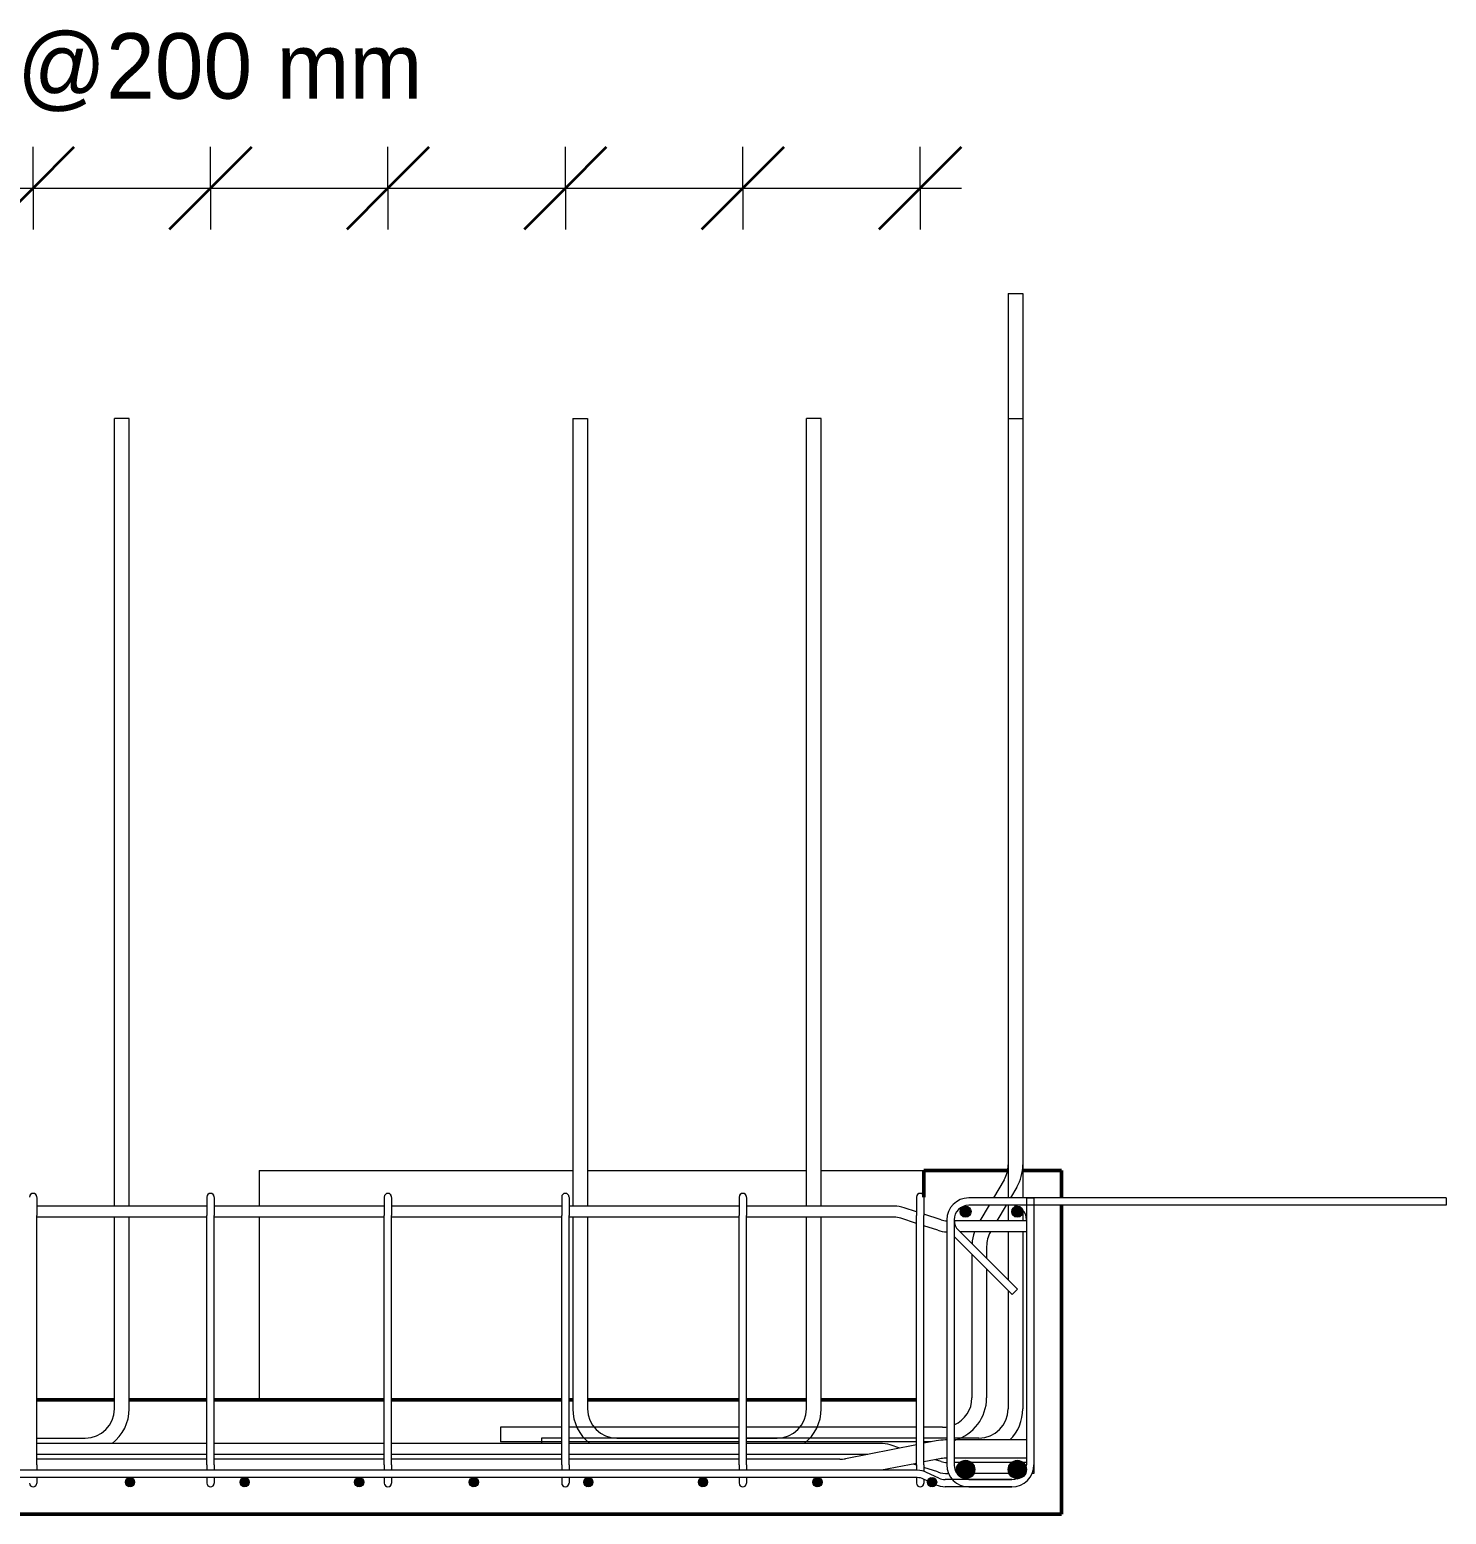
# Model space of a CAD drawing. Header units: millimetres. Extents: x 61914 to 85282, y 2378 to 28606.
# Drawn here: x 83736 to 85282, y 2825 to 4444 of the extents above; entities that cross this region are included whole.
import ezdxf

# ---------------------------------------------------------------- set-up
doc = ezdxf.new("R2010")
doc.units = ezdxf.units.MM
for name, color, linetype, lineweight in [('A-ANNO-DIMS', 211, 'Continuous', 9), ('A-ANNO-DIMS-30', 211, 'Continuous', 9), ('A-FLOR', 192, 'Continuous', 18), ('S-RBAR', 171, 'Continuous', 18), ('S-RBAR-IDEN', 171, 'Continuous', 9)]:
    doc.layers.add(name, color=color, linetype=linetype, lineweight=lineweight)
doc.styles.add('Nirmala UI_1', font='Nirmala.ttf', dxfattribs={"height": 71.4375})
doc.dimstyles.new('Arc_Length_-_2_5mm_Arial_2', dxfattribs={"dimscale": 304.8, "dimtxt": 75.410204, "dimasz": 0.295276, "dimexe": 0.147638, "dimexo": 0.0625, "dimgap": 0.172244, "dimtad": 1, "dimdec": 4, "dimzin": 0, "dimdsep": 46, "dimtxsty": 'Nirmala UI_1', "dimblk1": 'OBLIQUE', "dimblk2": 'OBLIQUE', "dimsah": 1, "dimcen": 0.09, "dimdle": 0.147638, "dimazin": 0, "dimtfac": 1, "dimtdec": 4, "dimtix": 1, "dimtmove": 0, "dimatfit": 3, "dimfxl": 0.147638, "dimfxlon": 1, "dimtvp": 1, "dimtolj": 1, "dimtzin": 0, "dimarcsym": 2})

# ---------------------------------------------------------------- blocks, each defined once
blk = doc.blocks.new('DIMBLOCK90-Elevation Right3')
at = {"layer": 'A-ANNO-DIMS-30', "lineweight": 35}
for p, q in [((83546.2, 4270.9), (83591.2, 4315.9)), ((83739.7, 4270.9), (83784.7, 4315.9)), ((83546.2, 4270.9), (83501.2, 4225.9)), ((83739.7, 4270.9), (83694.7, 4225.9))]:
    blk.add_line(p, q, dxfattribs=at)
at = {"layer": 'A-ANNO-DIMS-30'}
for p, q in [((83546.2, 4270.9), (83546.2, 4315.9)), ((83739.7, 4270.9), (83739.7, 4315.9)), ((83546.2, 4270.9), (83739.7, 4270.9)), ((83546.2, 4270.9), (83546.2, 4225.9)), ((83739.7, 4270.9), (83739.7, 4225.9))]:
    blk.add_line(p, q, dxfattribs=at)
blk = doc.blocks.new('_Oblique')
at = {"color": 0, "linetype": 'ByBlock', "lineweight": -2}
blk.add_line((-0.5, -0.5), (0.5, 0.5), dxfattribs=at)
blk = doc.blocks.new('DIMBLOCK91-Elevation Right3')
at = {"layer": 'A-ANNO-DIMS-30', "lineweight": 35}
for p, q in [((83739.7, 4270.9), (83784.7, 4315.9)), ((83933.3, 4270.9), (83978.3, 4315.9)), ((83739.7, 4270.9), (83694.7, 4225.9)), ((83933.3, 4270.9), (83888.3, 4225.9))]:
    blk.add_line(p, q, dxfattribs=at)
at = {"layer": 'A-ANNO-DIMS-30'}
for p, q in [((83739.7, 4270.9), (83739.7, 4315.9)), ((83933.3, 4270.9), (83933.3, 4315.9)), ((83739.7, 4270.9), (83933.3, 4270.9)), ((83739.7, 4270.9), (83739.7, 4225.9)), ((83933.3, 4270.9), (83933.3, 4225.9))]:
    blk.add_line(p, q, dxfattribs=at)
blk = doc.blocks.new('DIMBLOCK92-Elevation Right3')
at = {"layer": 'A-ANNO-DIMS-30', "lineweight": 35}
for p, q in [((83933.3, 4270.9), (83978.3, 4315.9)), ((84126.9, 4270.9), (84171.9, 4315.9)), ((83933.3, 4270.9), (83888.3, 4225.9)), ((84126.9, 4270.9), (84081.9, 4225.9))]:
    blk.add_line(p, q, dxfattribs=at)
at = {"layer": 'A-ANNO-DIMS-30'}
for p, q in [((83933.3, 4270.9), (83933.3, 4315.9)), ((84126.9, 4270.9), (84126.9, 4315.9)), ((83933.3, 4270.9), (84126.9, 4270.9)), ((83933.3, 4270.9), (83933.3, 4225.9)), ((84126.9, 4270.9), (84126.9, 4225.9))]:
    blk.add_line(p, q, dxfattribs=at)
blk = doc.blocks.new('DIMBLOCK93-Elevation Right3')
at = {"layer": 'A-ANNO-DIMS-30', "lineweight": 35}
for p, q in [((84126.9, 4270.9), (84171.9, 4315.9)), ((84320.4, 4270.9), (84365.4, 4315.9)), ((84126.9, 4270.9), (84081.9, 4225.9)), ((84320.4, 4270.9), (84275.4, 4225.9))]:
    blk.add_line(p, q, dxfattribs=at)
at = {"layer": 'A-ANNO-DIMS-30'}
for p, q in [((84126.9, 4270.9), (84126.9, 4315.9)), ((84320.4, 4270.9), (84320.4, 4315.9)), ((84126.9, 4270.9), (84320.4, 4270.9)), ((84126.9, 4270.9), (84126.9, 4225.9)), ((84320.4, 4270.9), (84320.4, 4225.9))]:
    blk.add_line(p, q, dxfattribs=at)
blk = doc.blocks.new('DIMBLOCK94-Elevation Right3')
at = {"layer": 'A-ANNO-DIMS-30', "lineweight": 35}
for p, q in [((84320.4, 4270.9), (84365.4, 4315.9)), ((84514, 4270.9), (84559, 4315.9)), ((84320.4, 4270.9), (84275.4, 4225.9)), ((84514, 4270.9), (84469, 4225.9))]:
    blk.add_line(p, q, dxfattribs=at)
at = {"layer": 'A-ANNO-DIMS-30'}
for p, q in [((84320.4, 4270.9), (84320.4, 4315.9)), ((84514, 4270.9), (84514, 4315.9)), ((84320.4, 4270.9), (84514, 4270.9)), ((84320.4, 4270.9), (84320.4, 4225.9)), ((84514, 4270.9), (84514, 4225.9))]:
    blk.add_line(p, q, dxfattribs=at)
blk = doc.blocks.new('DIMBLOCK95-Elevation Right3')
at = {"layer": 'A-ANNO-DIMS-30', "lineweight": 35}
for p, q in [((84514, 4270.9), (84559, 4315.9)), ((84707.5, 4270.9), (84752.5, 4315.9)), ((84514, 4270.9), (84469, 4225.9)), ((84707.5, 4270.9), (84662.5, 4225.9))]:
    blk.add_line(p, q, dxfattribs=at)
at = {"layer": 'A-ANNO-DIMS-30'}
for p, q in [((84514, 4270.9), (84514, 4315.9)), ((84707.5, 4270.9), (84707.5, 4315.9)), ((84514, 4270.9), (84752.5, 4270.9)), ((84514, 4270.9), (84514, 4225.9)), ((84707.5, 4270.9), (84707.5, 4225.9))]:
    blk.add_line(p, q, dxfattribs=at)
blk = doc.blocks.new('DIMBLOCK96-Elevation Right3')
at = {"layer": 'A-ANNO-DIMS-30', "lineweight": 35}
for p, q in [((82965.5, 4270.9), (83010.5, 4315.9)), ((83159.1, 4270.9), (83204.1, 4315.9)), ((83352.6, 4270.9), (83397.6, 4315.9)), ((83546.2, 4270.9), (83591.2, 4315.9)), ((83739.7, 4270.9), (83784.7, 4315.9)), ((83933.3, 4270.9), (83978.3, 4315.9)), ((84126.9, 4270.9), (84171.9, 4315.9)), ((84320.4, 4270.9), (84365.4, 4315.9)), ((84514, 4270.9), (84559, 4315.9)), ((84707.5, 4270.9), (84752.5, 4315.9)), ((82965.5, 4270.9), (82920.5, 4225.9)), ((83159.1, 4270.9), (83114.1, 4225.9)), ((83352.6, 4270.9), (83307.6, 4225.9)), ((83546.2, 4270.9), (83501.2, 4225.9)), ((83739.7, 4270.9), (83694.7, 4225.9)), ((83933.3, 4270.9), (83888.3, 4225.9)), ((84126.9, 4270.9), (84081.9, 4225.9)), ((84320.4, 4270.9), (84275.4, 4225.9)), ((84514, 4270.9), (84469, 4225.9)), ((84707.5, 4270.9), (84662.5, 4225.9))]:
    blk.add_line(p, q, dxfattribs=at)
at = {"layer": 'A-ANNO-DIMS-30'}
for p, q in [((82965.5, 4270.9), (82965.5, 4315.9)), ((83159.1, 4270.9), (83159.1, 4315.9)), ((83352.6, 4270.9), (83352.6, 4315.9)), ((83546.2, 4270.9), (83546.2, 4315.9)), ((83739.7, 4270.9), (83739.7, 4315.9)), ((83933.3, 4270.9), (83933.3, 4315.9)), ((84126.9, 4270.9), (84126.9, 4315.9)), ((84320.4, 4270.9), (84320.4, 4315.9)), ((84514, 4270.9), (84514, 4315.9)), ((84707.5, 4270.9), (84707.5, 4315.9)), ((82920.5, 4270.9), (84752.5, 4270.9)), ((82920.5, 4270.9), (83159.1, 4270.9)), ((82965.5, 4270.9), (82965.5, 4225.9)), ((83159.1, 4270.9), (83352.6, 4270.9)), ((83159.1, 4270.9), (83159.1, 4225.9)), ((83352.6, 4270.9), (83546.2, 4270.9)), ((83352.6, 4270.9), (83352.6, 4225.9)), ((83546.2, 4270.9), (83739.7, 4270.9)), ((83546.2, 4270.9), (83546.2, 4225.9)), ((83739.7, 4270.9), (83933.3, 4270.9)), ((83739.7, 4270.9), (83739.7, 4225.9)), ((83933.3, 4270.9), (84126.9, 4270.9)), ((83933.3, 4270.9), (83933.3, 4225.9)), ((84126.9, 4270.9), (84320.4, 4270.9)), ((84126.9, 4270.9), (84126.9, 4225.9)), ((84320.4, 4270.9), (84514, 4270.9)), ((84320.4, 4270.9), (84320.4, 4225.9)), ((84514, 4270.9), (84752.5, 4270.9)), ((84514, 4270.9), (84514, 4225.9)), ((84707.5, 4270.9), (84707.5, 4225.9))]:
    blk.add_line(p, q, dxfattribs=at)
blk = doc.blocks.new('_None')

msp = doc.modelspace()

# ---------------------------------------------------------------- hatches: boundary and pattern name
at = {"layer": 'S-RBAR'}
h = msp.add_hatch(color=256, dxfattribs=at)
edge = h.paths.add_edge_path()
edge.add_arc((84757.02785, 3154.77608), 6, 0, 360)
for points in [[(84754.02785, 3149.57992), (84760.02785, 3149.57992), (84763.02785, 3154.77608), (84760.02785, 3159.97223), (84754.02785, 3159.97223), (84751.02785, 3154.77608)], [(84810.52525, 3149.57992), (84816.52525, 3149.57992), (84819.52525, 3154.77608), (84816.52525, 3159.97223), (84810.52525, 3159.97223), (84807.52525, 3154.77608)], [(84757.02785, 2863.56433), (84764.09891, 2866.49327), (84767.02785, 2873.56433), (84764.09891, 2880.6354), (84757.02785, 2883.56433), (84749.95678, 2880.6354), (84747.02785, 2873.56433), (84749.95678, 2866.49327)], [(84813.52525, 2863.56433), (84820.59632, 2866.49327), (84823.52525, 2873.56433), (84820.59632, 2880.6354), (84813.52525, 2883.56433), (84806.45418, 2880.6354), (84803.52525, 2873.56433), (84806.45418, 2866.49327)], [(83843.98016, 2854.99472), (83849.57033, 2856.81107), (83849.57033, 2862.68893), (83843.98016, 2864.50528), (83840.52525, 2859.75)], [(83968.98016, 2854.99472), (83974.57033, 2856.81107), (83974.57033, 2862.68893), (83968.98016, 2864.50528), (83965.52525, 2859.75)], [(84093.98016, 2854.99472), (84099.57033, 2856.81107), (84099.57033, 2862.68893), (84093.98016, 2864.50528), (84090.52525, 2859.75), (84093.11275, 2856.1886)], [(84218.98016, 2854.99472), (84224.57033, 2856.81107), (84224.57033, 2862.68893), (84218.98016, 2864.50528), (84215.52525, 2859.75)], [(84343.98016, 2854.99472), (84349.57033, 2856.81107), (84349.57033, 2862.68893), (84343.98016, 2864.50528), (84340.6862, 2859.52847)], [(84468.98016, 2854.99472), (84474.57033, 2856.81107), (84474.57033, 2862.68893), (84468.98016, 2864.50528), (84465.52525, 2859.75)], [(84593.98016, 2854.99472), (84599.57033, 2856.81107), (84599.57033, 2862.68893), (84593.98016, 2864.50528), (84590.52525, 2859.75)], [(84718.98016, 2854.99472), (84724.57033, 2856.81107), (84724.57033, 2862.68893), (84718.98016, 2864.50528), (84715.52525, 2859.75)]]:
    msp.add_hatch(color=256, dxfattribs=at).paths.add_polyline_path(points)
h = msp.add_hatch(color=256, dxfattribs=at)
edge = h.paths.add_edge_path()
edge.add_arc((84813.52525, 3154.77608), 6, 0, 360)
h = msp.add_hatch(color=256, dxfattribs=at)
edge = h.paths.add_edge_path()
edge.add_arc((84757.02785, 2873.56433), 10, 0, 360)
h = msp.add_hatch(color=256, dxfattribs=at)
edge = h.paths.add_edge_path()
edge.add_arc((84813.52525, 2873.56433), 10, 0, 360)
h = msp.add_hatch(color=256, dxfattribs=at)
edge = h.paths.add_edge_path()
edge.add_arc((83845.52525, 2859.75), 5, 0, 360)
h = msp.add_hatch(color=256, dxfattribs=at)
edge = h.paths.add_edge_path()
edge.add_arc((83970.52525, 2859.75), 5, 0, 360)
h = msp.add_hatch(color=256, dxfattribs=at)
edge = h.paths.add_edge_path()
edge.add_arc((84095.52525, 2859.75), 5, 0, 360)
h = msp.add_hatch(color=256, dxfattribs=at)
edge = h.paths.add_edge_path()
edge.add_arc((84220.52525, 2859.75), 5, 0, 360)
h = msp.add_hatch(color=256, dxfattribs=at)
edge = h.paths.add_edge_path()
edge.add_arc((84345.52525, 2859.75), 5, 0, 360)
h = msp.add_hatch(color=256, dxfattribs=at)
edge = h.paths.add_edge_path()
edge.add_arc((84470.52525, 2859.75), 5, 0, 360)
h = msp.add_hatch(color=256, dxfattribs=at)
edge = h.paths.add_edge_path()
edge.add_arc((84595.52525, 2859.75), 5, 0, 360)
h = msp.add_hatch(color=256, dxfattribs=at)
edge = h.paths.add_edge_path()
edge.add_arc((84720.52525, 2859.75), 5, 0, 360)

# ---------------------------------------------------------------- linework, layer by layer
at = {"layer": 'A-FLOR'}
for p, q in [((83986.52525, 3199.75), (84328.55557, 3199.75)), ((83986.52525, 3199.75), (83986.52525, 3160.75)), ((84344.55557, 3199.75), (84583.55557, 3199.75)), ((84599.55557, 3199.75), (84711.52525, 3199.75)), ((83986.52525, 3148.75), (83986.52525, 2949.75))]:
    msp.add_line(p, q, dxfattribs=at)
at = {"layer": 'A-FLOR', "lineweight": 50}
for p, q in [((84802.89418, 3199.75), (84711.52525, 3199.75)), ((84711.52525, 3199.75), (84711.52525, 3170.75)), ((84861.52525, 3199.75), (84819.52525, 3199.75)), ((84861.52525, 3169.75), (84861.52525, 3199.75)), ((84861.52525, 2949.75), (84861.52525, 3161.75)), ((83828.55557, 2949.75), (83743.74747, 2949.75)), ((83929.30303, 2949.75), (83844.55557, 2949.75)), ((84122.85858, 2949.75), (83937.30303, 2949.75)), ((84316.41414, 2949.75), (84130.85858, 2949.75)), ((84328.55557, 2949.75), (84324.41414, 2949.75)), ((84509.96969, 2949.75), (84344.55557, 2949.75)), ((84583.55557, 2949.75), (84517.96969, 2949.75)), ((84703.52525, 2949.75), (84599.55557, 2949.75)), ((84861.52525, 2824.75), (84861.52525, 2949.75)), ((82811.52525, 2824.75), (84861.52525, 2824.75))]:
    msp.add_line(p, q, dxfattribs=at)
at = {"layer": 'S-RBAR'}
for p, q in [((84803.52525, 4155.9611), (84803.52525, 3205.86855)), ((84803.52525, 4155.9611), (84819.52525, 4155.9611)), ((84819.52525, 4155.9611), (84819.52525, 3205.86855)), ((83844.55557, 4019.75), (83828.55557, 4019.75)), ((83828.55557, 3160.75), (83828.55557, 4019.75)), ((83844.55557, 3160.75), (83844.55557, 4019.75)), ((84328.55557, 4019.75), (84328.55557, 3160.75)), ((84328.55557, 4019.75), (84344.55557, 4019.75)), ((84344.55557, 4019.75), (84344.55557, 3160.75)), ((84599.55557, 4019.75), (84583.55557, 4019.75)), ((84583.55557, 3160.75), (84583.55557, 4019.75)), ((84599.55557, 3160.75), (84599.55557, 4019.75)), ((84803.52525, 4019.75), (84803.52525, 3169.75)), ((84803.52525, 4019.75), (84819.52525, 4019.75)), ((84819.52525, 4019.75), (84819.52525, 3169.75)), ((84799.10714, 3189.6439), (84787.40485, 3169.75)), ((84812.89809, 3181.53158), (84805.96775, 3169.75)), ((83743.74747, 3170.75), (83743.74747, 3170.44179)), ((83743.74747, 3170.06852), (83743.74747, 3169.55889)), ((83743.74747, 3169.22759), (83743.74747, 3150.75)), ((83743.74747, 3164.89214), (83743.74747, 3150.75)), ((83929.30303, 3160.75), (83743.74747, 3160.75)), ((83929.30303, 3170.75), (83929.30303, 3168.32551)), ((83929.30303, 3168.07051), (83929.30303, 3167.1186)), ((83929.30303, 3167.1474), (83929.30303, 3162.52566)), ((83929.30303, 3162.62463), (83929.30303, 3159.80542)), ((83929.30303, 3159.85408), (83929.30303, 3150.75)), ((83937.30303, 3170.75), (83937.30303, 3170.44179)), ((83937.30303, 3170.06852), (83937.30303, 3169.55889)), ((83937.30303, 3169.22759), (83937.30303, 3150.75)), ((83937.30303, 3164.89214), (83937.30303, 3150.75)), ((84122.85858, 3160.75), (83937.30303, 3160.75)), ((84122.85858, 3170.75), (84122.85858, 3168.32551)), ((84122.85858, 3168.07051), (84122.85858, 3167.1186)), ((84122.85858, 3167.1474), (84122.85858, 3162.52566)), ((84122.85858, 3162.62463), (84122.85858, 3159.80542)), ((84122.85858, 3159.85408), (84122.85858, 3150.75)), ((84130.85858, 3170.75), (84130.85858, 3170.44179)), ((84130.85858, 3170.06852), (84130.85858, 3169.55889)), ((84130.85858, 3169.22759), (84130.85858, 3150.75)), ((84130.85858, 3164.89214), (84130.85858, 3150.75)), ((84316.41414, 3160.75), (84130.85858, 3160.75)), ((84316.41414, 3170.75), (84316.41414, 3168.32551)), ((84316.41414, 3168.07051), (84316.41414, 3167.1186)), ((84316.41414, 3167.1474), (84316.41414, 3162.52566)), ((84316.41414, 3162.62463), (84316.41414, 3159.80542)), ((84316.41414, 3159.85408), (84316.41414, 3150.75)), ((84324.41414, 3170.75), (84324.41414, 3170.44179)), ((84324.41414, 3170.06852), (84324.41414, 3169.55889)), ((84324.41414, 3169.22759), (84324.41414, 3150.75)), ((84324.41414, 3164.89214), (84324.41414, 3150.75)), ((84509.96969, 3160.75), (84324.41414, 3160.75)), ((84509.96969, 3170.75), (84509.96969, 3168.32551)), ((84509.96969, 3168.07051), (84509.96969, 3167.1186)), ((84509.96969, 3167.1474), (84509.96969, 3162.52566)), ((84509.96969, 3162.62463), (84509.96969, 3159.80542)), ((84509.96969, 3159.85408), (84509.96969, 3150.75)), ((84517.96969, 3170.75), (84517.96969, 3170.44179)), ((84517.96969, 3170.06852), (84517.96969, 3169.55889)), ((84517.96969, 3169.22759), (84517.96969, 3150.75)), ((84517.96969, 3164.89214), (84517.96969, 3150.75)), ((84679.0584, 3160.75), (84517.96969, 3160.75)), ((84703.52525, 3154.6546), (84690.17902, 3158.98933)), ((84703.52525, 3170.75), (84703.52525, 3168.32551)), ((84703.52525, 3168.07051), (84703.52525, 3167.1186)), ((84703.52525, 3167.1474), (84703.52525, 3162.52566)), ((84703.52525, 3162.62463), (84703.52525, 3159.80542)), ((84703.52525, 3159.85408), (84703.52525, 3150.75)), ((84711.52525, 3170.75), (84711.52525, 3170.44179)), ((84711.52525, 3170.06852), (84711.52525, 3169.55889)), ((84711.52525, 3169.22759), (84711.52525, 3150.75)), ((84711.52525, 3164.89214), (84711.52525, 3150.75)), ((84754.02785, 3159.97223), (84751.02785, 3154.77608)), ((84760.02785, 3159.97223), (84754.02785, 3159.97223)), ((84763.02785, 3154.77608), (84760.02785, 3159.97223)), ((85281.52525, 3169.75), (84760.52525, 3169.75)), ((85281.52525, 3161.75), (84760.52525, 3161.75)), ((84782.69897, 3161.75), (84772.69897, 3144.75)), ((84801.26187, 3161.75), (84791.26187, 3144.75)), ((84803.52525, 3161.75), (84803.52525, 3144.75)), ((84810.52525, 3159.97223), (84807.52525, 3154.77608)), ((84816.52525, 3159.97223), (84810.52525, 3159.97223)), ((84819.52525, 3154.77608), (84816.52525, 3159.97223)), ((84823.52525, 3169.75), (84823.52525, 2878.75)), ((84823.52525, 3169.75), (84831.52525, 3169.75)), ((84831.52525, 3169.75), (84831.52525, 2878.75)), ((85281.52525, 3169.75), (85281.52525, 3161.75)), ((83743.74747, 2878.75), (83743.74747, 3150.75)), ((83929.30303, 3148.75), (83743.74747, 3148.75)), ((83828.55557, 2939.75), (83828.55557, 3148.75)), ((83844.55557, 2939.75), (83844.55557, 3148.75)), ((83929.30303, 2878.75), (83929.30303, 3150.75)), ((83937.30303, 2878.75), (83937.30303, 3150.75)), ((84122.85858, 3148.75), (83937.30303, 3148.75)), ((84122.85858, 2878.75), (84122.85858, 3150.75)), ((84130.85858, 2878.75), (84130.85858, 3150.75)), ((84316.41414, 3148.75), (84130.85858, 3148.75)), ((84316.41414, 2878.75), (84316.41414, 3150.75)), ((84324.41414, 2878.75), (84324.41414, 3150.75)), ((84509.96969, 3148.75), (84324.41414, 3148.75)), ((84328.55557, 3148.75), (84328.55557, 2939.75)), ((84344.55557, 3148.75), (84344.55557, 2939.75)), ((84509.96969, 2878.75), (84509.96969, 3150.75)), ((84517.96969, 2878.75), (84517.96969, 3150.75)), ((84679.0584, 3148.75), (84517.96969, 3148.75)), ((84583.55557, 2939.75), (84583.55557, 3148.75)), ((84599.55557, 2939.75), (84599.55557, 3148.75)), ((84703.52525, 3142.03753), (84686.47215, 3147.57622)), ((84703.52525, 2878.75), (84703.52525, 3150.75)), ((84730.40662, 3145.92378), (84711.52525, 3152.05627)), ((84711.52525, 2878.75), (84711.52525, 3150.75)), ((84736.52525, 3145.75), (84736.52525, 2878.75)), ((84744.52525, 3145.75), (84744.52525, 2878.75)), ((84823.52525, 3144.75), (84744.6569, 3144.75)), ((84751.02785, 3154.77608), (84754.02785, 3149.57992)), ((84754.02785, 3149.57992), (84760.02785, 3149.57992)), ((84760.02785, 3149.57992), (84763.02785, 3154.77608)), ((84807.52525, 3154.77608), (84810.52525, 3149.57992)), ((84810.52525, 3149.57992), (84816.52525, 3149.57992)), ((84816.52525, 3149.57992), (84819.52525, 3154.77608)), ((84819.52525, 3156.16932), (84819.52525, 3144.75)), ((84726.69975, 3134.51067), (84711.52525, 3139.43921)), ((84744.52525, 3127.80887), (84807.9014, 3064.43272)), ((84749.21154, 3134.43629), (84813.55826, 3070.08957)), ((84823.52525, 3132.75), (84750.89783, 3132.75)), ((84803.52525, 3132.75), (84803.52525, 3080.12258)), ((84819.52525, 3132.75), (84819.52525, 2939.75)), ((84779.99147, 3116.87647), (84779.99147, 3103.65636)), ((84763.99147, 3108.34265), (84763.99147, 2951.75)), ((84779.99147, 3092.34265), (84779.99147, 2951.75)), ((84803.52525, 3068.80887), (84803.52525, 2939.75)), ((84807.9014, 3064.43272), (84813.55826, 3070.08957)), ((84316.41414, 2919.75), (84249.62123, 2919.75)), ((84249.62123, 2919.75), (84249.62123, 2903.75)), ((84509.96969, 2919.75), (84324.41414, 2919.75)), ((84703.52525, 2919.75), (84517.96969, 2919.75)), ((84731.99147, 2919.75), (84711.52525, 2919.75)), ((83743.74747, 2907.75), (83796.55557, 2907.75)), ((83929.30303, 2902.13818), (83743.74747, 2902.13818)), ((84122.85858, 2902.13818), (83937.30303, 2902.13818)), ((84316.41414, 2902.13818), (84130.85858, 2902.13818)), ((84316.41414, 2903.75), (84249.62123, 2903.75)), ((84316.41414, 2907.75), (84294.52525, 2907.75)), ((84294.52525, 2907.75), (84294.52525, 2902.13818)), ((84509.96969, 2907.75), (84324.41414, 2907.75)), ((84509.96969, 2903.75), (84324.41414, 2903.75)), ((84509.96969, 2902.13818), (84324.41414, 2902.13818)), ((84376.55557, 2907.75), (84509.96969, 2907.75)), ((84517.96969, 2907.75), (84551.55557, 2907.75)), ((84703.52525, 2907.75), (84517.96969, 2907.75)), ((84703.52525, 2903.75), (84517.96969, 2903.75)), ((84663.66387, 2902.13818), (84517.96969, 2902.13818)), ((84703.52525, 2900.61691), (84625.9471, 2885.35205)), ((84685.16847, 2897.00489), (84674.78449, 2900.37751)), ((84736.52525, 2907.75), (84711.52525, 2907.75)), ((84725.07766, 2904.85772), (84711.52525, 2902.19105)), ((84719.44806, 2903.75), (84711.52525, 2903.75)), ((84736.52525, 2905.83606), (84735.11707, 2905.83606)), ((84771.52525, 2907.75), (84744.52525, 2907.75)), ((84823.52525, 2905.83606), (84744.52525, 2905.83606)), ((83929.30303, 2890.13818), (83743.74747, 2890.13818)), ((83929.30303, 2884.75), (83743.74747, 2884.75)), ((84122.85858, 2890.13818), (83937.30303, 2890.13818)), ((84122.85858, 2884.75), (83937.30303, 2884.75)), ((84316.41414, 2890.13818), (84130.85858, 2890.13818)), ((84316.41414, 2884.75), (84130.85858, 2884.75)), ((84509.96969, 2890.13818), (84324.41414, 2890.13818)), ((84509.96969, 2884.75), (84324.41414, 2884.75)), ((84650.27087, 2890.13818), (84517.96969, 2890.13818)), ((84619.769, 2884.75), (84517.96969, 2884.75)), ((84728.93897, 2885.23401), (84711.52525, 2881.80755)), ((84730.40662, 2882.31196), (84724.25039, 2884.31144)), ((84736.52525, 2885.83606), (84735.11707, 2885.83606)), ((84823.52525, 2885.83606), (84744.52525, 2885.83606)), ((84757.02785, 2883.56433), (84749.95678, 2880.6354)), ((84764.09891, 2880.6354), (84757.02785, 2883.56433)), ((84813.52525, 2883.56433), (84806.45418, 2880.6354)), ((84820.59632, 2880.6354), (84813.52525, 2883.56433)), ((84704.36882, 2872.75), (82968.68168, 2872.75)), ((83743.74747, 2878.75), (83743.74747, 2872.68976)), ((83929.30303, 2878.75), (83929.30303, 2872.68976)), ((83937.30303, 2878.75), (83937.30303, 2872.68976)), ((84122.85858, 2878.75), (84122.85858, 2872.68976)), ((84130.85858, 2878.75), (84130.85858, 2872.68976)), ((84316.41414, 2878.75), (84316.41414, 2872.68976)), ((84324.41414, 2878.75), (84324.41414, 2872.68976)), ((84509.96969, 2878.75), (84509.96969, 2872.68976)), ((84517.96969, 2878.75), (84517.96969, 2872.68976)), ((84703.52525, 2880.23341), (84665.4935, 2872.75)), ((84703.52525, 2878.42571), (84700.05929, 2879.55142)), ((84703.52525, 2878.75), (84703.52525, 2872.68976)), ((84711.52525, 2878.75), (84711.52525, 2871.49512)), ((84726.69975, 2870.89885), (84711.52525, 2875.82739)), ((84727.91978, 2864.24908), (84714.51166, 2870.50139)), ((84738.75142, 2869.13818), (84737.82037, 2869.13818)), ((84823.52525, 2881.13818), (84744.52525, 2881.13818)), ((84749.95678, 2880.6354), (84747.02785, 2873.56433)), ((84747.02785, 2873.56433), (84749.95678, 2866.49327)), ((84820.14486, 2869.13818), (84747.90563, 2869.13818)), ((84749.95678, 2866.49327), (84757.02785, 2863.56433)), ((84757.02785, 2863.56433), (84764.09891, 2866.49327)), ((84767.02785, 2873.56433), (84764.09891, 2880.6354)), ((84764.09891, 2866.49327), (84767.02785, 2873.56433)), ((84806.45418, 2880.6354), (84803.52525, 2873.56433)), ((84803.52525, 2873.56433), (84806.45418, 2866.49327)), ((84806.45418, 2866.49327), (84813.52525, 2863.56433)), ((84813.52525, 2863.56433), (84820.59632, 2866.49327)), ((84823.52525, 2873.56433), (84820.59632, 2880.6354)), ((84820.59632, 2866.49327), (84823.52525, 2873.56433)), ((84831.52525, 2869.13818), (84829.29907, 2869.13818)), ((84831.52525, 2878.75), (84831.52525, 2869.13818)), ((84704.36882, 2864.75), (82968.68168, 2864.75)), ((83743.74747, 2864.60786), (83743.74747, 2858.75)), ((83843.98016, 2864.50528), (83840.52525, 2859.75)), ((83840.52525, 2859.75), (83843.98016, 2854.99472)), ((83849.57033, 2862.68893), (83843.98016, 2864.50528)), ((83843.98016, 2854.99472), (83849.57033, 2856.81107)), ((83849.57033, 2856.81107), (83849.57033, 2862.68893)), ((83929.30303, 2864.60786), (83929.30303, 2858.75)), ((83937.30303, 2864.60786), (83937.30303, 2858.75)), ((83968.98016, 2864.50528), (83965.52525, 2859.75)), ((83965.52525, 2859.75), (83968.98016, 2854.99472)), ((83974.57033, 2862.68893), (83968.98016, 2864.50528)), ((83968.98016, 2854.99472), (83974.57033, 2856.81107)), ((83974.57033, 2856.81107), (83974.57033, 2862.68893)), ((84093.98016, 2864.50528), (84090.52525, 2859.75)), ((84090.52525, 2859.75), (84093.11275, 2856.1886)), ((84093.11275, 2856.1886), (84093.98016, 2854.99472)), ((84099.57033, 2862.68893), (84093.98016, 2864.50528)), ((84093.98016, 2854.99472), (84099.57033, 2856.81107)), ((84099.57033, 2856.81107), (84099.57033, 2862.68893)), ((84122.85858, 2864.60786), (84122.85858, 2858.75)), ((84130.85858, 2864.60786), (84130.85858, 2858.75)), ((84218.98016, 2864.50528), (84215.52525, 2859.75)), ((84215.52525, 2859.75), (84218.98016, 2854.99472)), ((84224.57033, 2862.68893), (84218.98016, 2864.50528)), ((84218.98016, 2854.99472), (84224.57033, 2856.81107)), ((84224.57033, 2856.81107), (84224.57033, 2862.68893)), ((84316.41414, 2864.60786), (84316.41414, 2858.75)), ((84324.41414, 2864.60786), (84324.41414, 2858.75)), ((84343.98016, 2864.50528), (84340.6862, 2859.52847)), ((84340.6862, 2859.52847), (84343.98016, 2854.99472)), ((84349.57033, 2862.68893), (84343.98016, 2864.50528)), ((84343.98016, 2854.99472), (84349.57033, 2856.81107)), ((84349.57033, 2856.81107), (84349.57033, 2862.68893)), ((84468.98016, 2864.50528), (84465.52525, 2859.75)), ((84465.52525, 2859.75), (84468.98016, 2854.99472)), ((84474.57033, 2862.68893), (84468.98016, 2864.50528)), ((84468.98016, 2854.99472), (84474.57033, 2856.81107)), ((84474.57033, 2856.81107), (84474.57033, 2862.68893)), ((84509.96969, 2864.60786), (84509.96969, 2858.75)), ((84517.96969, 2864.60786), (84517.96969, 2858.75)), ((84593.98016, 2864.50528), (84590.52525, 2859.75)), ((84590.52525, 2859.75), (84593.98016, 2854.99472)), ((84599.57033, 2862.68893), (84593.98016, 2864.50528)), ((84593.98016, 2854.99472), (84599.57033, 2856.81107)), ((84599.57033, 2856.81107), (84599.57033, 2862.68893)), ((84703.52525, 2864.60786), (84703.52525, 2858.75)), ((84724.53884, 2856.99861), (84711.13071, 2863.25092)), ((84711.52525, 2862.77792), (84711.52525, 2858.75)), ((84718.98016, 2864.50528), (84715.52525, 2859.75)), ((84715.52525, 2859.75), (84718.98016, 2854.99472)), ((84724.57033, 2862.68893), (84718.98016, 2864.50528)), ((84718.98016, 2854.99472), (84724.57033, 2856.81107)), ((84724.57033, 2856.81107), (84724.57033, 2862.68893)), ((84807.52525, 2862.75), (84734.68168, 2862.75)), ((84807.52525, 2854.75), (84734.68168, 2854.75)), ((84760.52525, 2862.75), (84807.52525, 2862.75)), ((84760.52525, 2854.75), (84807.52525, 2854.75))]:
    msp.add_line(p, q, dxfattribs=at)
for centre, radius in [((84757.02785, 3154.77608), 6), ((84813.52525, 3154.77608), 6), ((84757.02785, 2873.56433), 10), ((84813.52525, 2873.56433), 10), ((83845.52525, 2859.75), 5), ((83970.52525, 2859.75), 5), ((84095.52525, 2859.75), 5), ((84220.52525, 2859.75), 5), ((84345.52525, 2859.75), 5), ((84470.52525, 2859.75), 5), ((84595.52525, 2859.75), 5), ((84720.52525, 2859.75), 5)]:
    msp.add_circle(centre, radius, dxfattribs=at)
for centre, radius, start, end in [((84771.52525, 3205.86855), 32, 329.53445508, 360), ((84771.52525, 3205.86855), 48, 329.53445508, 360), ((83739.74747, 3170.75), 4, 0, 180), ((83739.74747, 3170.75), 4, 0, 180), ((83739.74747, 3170.75), 4, 120, 150), ((83739.74747, 3170.75), 4, 30, 60), ((83933.30303, 3170.75), 4, 0, 180), ((83933.30303, 3170.75), 4, 0, 180), ((83933.30303, 3170.75), 4, 120, 150), ((83933.30303, 3170.75), 4, 30, 60), ((84126.85858, 3170.75), 4, 0, 180), ((84126.85858, 3170.75), 4, 0, 180), ((84126.85858, 3170.75), 4, 120, 150), ((84126.85858, 3170.75), 4, 30, 60), ((84320.41414, 3170.75), 4, 0, 180), ((84320.41414, 3170.75), 4, 0, 180), ((84320.41414, 3170.75), 4, 120, 150), ((84320.41414, 3170.75), 4, 30, 60), ((84513.96969, 3170.75), 4, 0, 180), ((84513.96969, 3170.75), 4, 0, 180), ((84513.96969, 3170.75), 4, 120, 150), ((84513.96969, 3170.75), 4, 30, 60), ((84707.52525, 3170.75), 4, 0, 180), ((84707.52525, 3170.75), 4, 0, 180), ((84707.52525, 3170.75), 4, 120, 150), ((84707.52525, 3170.75), 4, 30, 60), ((83739.74747, 3170.75), 4, 0, 15), ((83933.30303, 3170.75), 4, 0, 15), ((84126.85858, 3170.75), 4, 0, 15), ((84320.41414, 3170.75), 4, 0, 15), ((84513.96969, 3170.75), 4, 0, 15), ((84679.0584, 3124.75), 36, 72.00668277, 90), ((84707.52525, 3170.75), 4, 0, 15), ((84760.52525, 3145.75), 24, 90, 180), ((84760.52525, 3145.75), 16, 90, 180), ((84807.52525, 3145.75), 16, 360, 90), ((84679.0584, 3124.75), 24, 72.00668277, 90), ((84737.82037, 3168.75), 24, 252.00668277, 266.89539), ((84760.52525, 3145.75), 16, 180, 225), ((84737.82037, 3168.75), 36, 252.00668277, 267.93026), ((84811.99147, 3116.87647), 48, 160.66517789, 176.93651696), ((84811.99147, 3116.87647), 32, 150.23123436, 180), ((84731.99147, 2951.75), 32, 293.26317526, 0), ((84731.99147, 2951.75), 48, 286.40920533, 360), ((83796.55557, 2939.75), 32, 270, 0), ((83796.55557, 2939.75), 48, 307.78188961, 360), ((84376.55557, 2939.75), 48, 180, 232.21811039), ((84376.55557, 2939.75), 32, 180, 270), ((84551.55557, 2939.75), 32, 270, 0), ((84551.55557, 2939.75), 48, 307.78188961, 360), ((84771.52525, 2939.75), 32, 270, 0), ((84771.52525, 2939.75), 48, 315.04101523, 360), ((84731.99147, 2951.75), 32, 270, 278.21116613), ((84663.66387, 2866.13818), 36, 72.00668277, 90), ((84735.11707, 2853.83606), 52, 90, 101.13173584), ((84619.769, 2916.75), 32, 270, 281.13173584), ((84735.11707, 2853.83606), 32, 90, 101.13173584), ((84737.82037, 2905.13818), 24, 252.00668277, 266.89539), ((84704.36882, 2848.75), 24, 65, 90), ((84737.82037, 2905.13818), 36, 252.00668277, 270), ((84760.52525, 2878.75), 24, 180, 270), ((84760.52525, 2878.75), 16, 180, 270), ((84807.52525, 2878.75), 16, 270, 360), ((84807.52525, 2878.75), 24, 270, 0), ((84807.52525, 2878.75), 16, 270, 360), ((84807.52525, 2878.75), 24, 270, 0), ((83739.74747, 2858.75), 4, 180, 360), ((83739.74747, 2858.75), 4, 210, 240), ((83739.74747, 2858.75), 4, 300, 330), ((83739.74747, 2858.75), 4, 345, 360), ((83933.30303, 2858.75), 4, 180, 360), ((83933.30303, 2858.75), 4, 210, 240), ((83933.30303, 2858.75), 4, 300, 330), ((83933.30303, 2858.75), 4, 345, 360), ((84126.85858, 2858.75), 4, 180, 360), ((84126.85858, 2858.75), 4, 210, 240), ((84126.85858, 2858.75), 4, 300, 330), ((84126.85858, 2858.75), 4, 345, 360), ((84320.41414, 2858.75), 4, 180, 360), ((84320.41414, 2858.75), 4, 210, 240), ((84320.41414, 2858.75), 4, 300, 330), ((84320.41414, 2858.75), 4, 345, 360), ((84513.96969, 2858.75), 4, 180, 360), ((84513.96969, 2858.75), 4, 210, 240), ((84513.96969, 2858.75), 4, 300, 330), ((84513.96969, 2858.75), 4, 345, 360), ((84707.52525, 2858.75), 4, 180, 360), ((84707.52525, 2858.75), 4, 210, 240), ((84704.36882, 2848.75), 16, 65, 90), ((84707.52525, 2858.75), 4, 300, 330), ((84707.52525, 2858.75), 4, 345, 360), ((84734.68168, 2878.75), 24, 245, 270), ((84734.68168, 2878.75), 16, 245, 270)]:
    msp.add_arc(centre, radius, start, end, dxfattribs=at)

# ---------------------------------------------------------------- texts
at = {"layer": 'S-RBAR-IDEN', "insert": (83584.39072, 4439.89945), "char_height": 71.4375, "width": 731.139, "attachment_point": 1, "style": 'Nirmala UI_1'}
msp.add_mtext('T8 @200 mm', dxfattribs=at)

# ---------------------------------------------------------------- dimensions: what is measured, and where the dimension line sits
at = {"layer": 'A-ANNO-DIMS'}
for base, p1, p2, text, override, picture, middle in [((84707.52525, 4270.88432), (82965.52525, 4225.88432), (84707.52525, 4225.88432), '1742', {"dimpost": '<>', "dimblk1": 'None', "dimblk2": 'None', "dimsah": 1, "dimfxl": 1742}, 'DIMBLOCK96-Elevation Right3', (83836.52525, 4359.90014)), ((83739.74747, 4270.88432), (83546.19191, 4225.88432), (83739.74747, 4225.88432), ' ', {"dimpost": '<>', "dimfxl": 193.555556}, 'DIMBLOCK90-Elevation Right3', (83642.96969, 4270.88432)), ((83933.30303, 4270.88432), (83739.74747, 4225.88432), (83933.30303, 4225.88432), ' ', {"dimpost": '<>', "dimfxl": 193.555556}, 'DIMBLOCK91-Elevation Right3', (83836.52525, 4270.88432)), ((84126.85858, 4270.88432), (83933.30303, 4225.88432), (84126.85858, 4225.88432), ' ', {"dimpost": '<>', "dimfxl": 193.555556}, 'DIMBLOCK92-Elevation Right3', (84030.0808, 4270.88432)), ((84320.41414, 4270.88432), (84126.85858, 4225.88432), (84320.41414, 4225.88432), ' ', {"dimpost": '<>', "dimfxl": 193.555556}, 'DIMBLOCK93-Elevation Right3', (84223.63636, 4270.88432)), ((84513.96969, 4270.88432), (84320.41414, 4225.88432), (84513.96969, 4225.88432), ' ', {"dimpost": '<>', "dimfxl": 193.555556}, 'DIMBLOCK94-Elevation Right3', (84417.19191, 4270.88432)), ((84707.52525, 4270.88432), (84513.96969, 4225.88432), (84707.52525, 4225.88432), ' ', {"dimpost": '<>', "dimfxl": 193.555556}, 'DIMBLOCK95-Elevation Right3', (84610.74747, 4270.88432))]:
    dim = msp.add_linear_dim(base=base, p1=p1, p2=p2, text=text, dimstyle='Arc_Length_-_2_5mm_Arial_2', override=override, dxfattribs=at)
    dim.commit()
    dim.dimension.update_dxf_attribs({"geometry": picture, "text_midpoint": middle})

doc.saveas('drawing.dxf')
